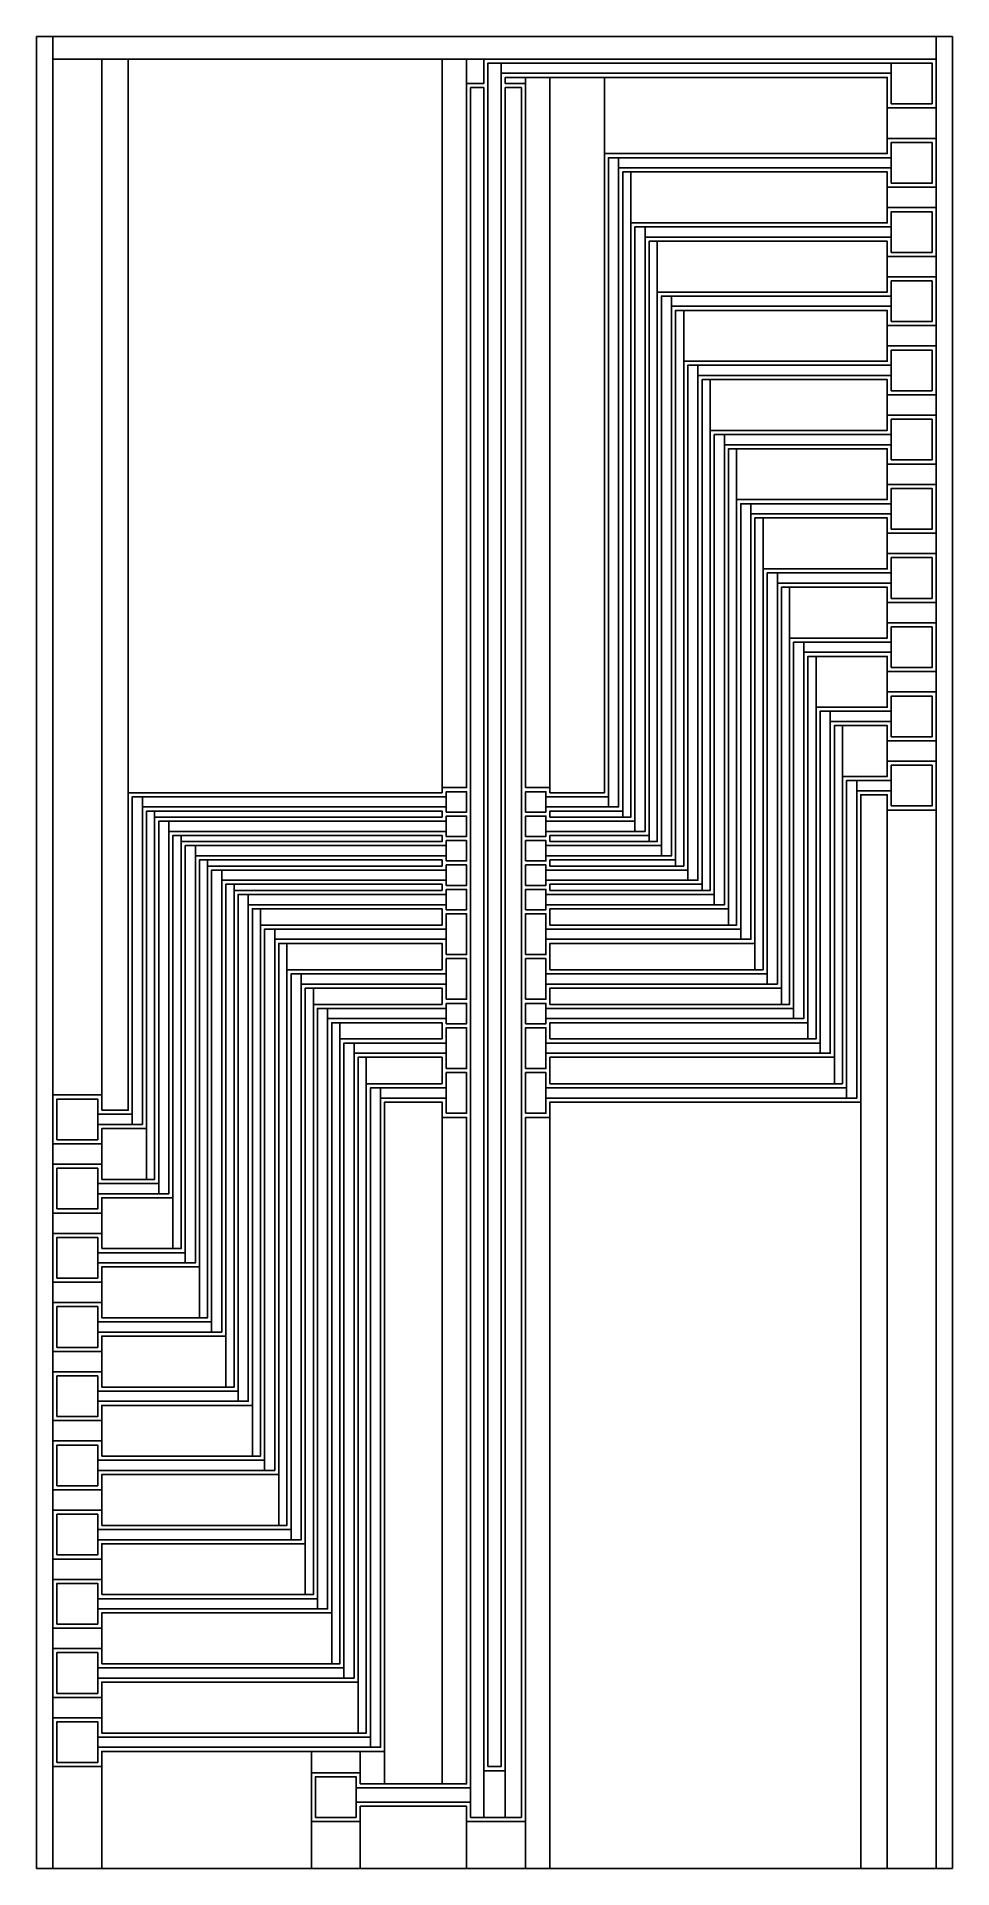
# Model space of a CAD drawing. Extents: x -2250 to 2250, y -4500 to 4500.
import ezdxf

# ---------------------------------------------------------------- set-up
doc = ezdxf.new("R2010")
doc.units = 0
doc.header["$MEASUREMENT"] = 0
doc.layers.get('0').update_dxf_attribs({"linetype": 'CONTINUOUS'})
for name, color, linetype in [('1', 7, 'CONTINUOUS'), ('10', 7, 'CONTINUOUS'), ('11', 7, 'CONTINUOUS'), ('12', 7, 'CONTINUOUS'), ('13', 7, 'CONTINUOUS'), ('14', 7, 'CONTINUOUS'), ('15', 7, 'CONTINUOUS'), ('16', 7, 'CONTINUOUS'), ('17', 7, 'CONTINUOUS'), ('18', 7, 'CONTINUOUS'), ('19', 7, 'CONTINUOUS'), ('2', 7, 'CONTINUOUS'), ('20', 7, 'CONTINUOUS'), ('21', 7, 'CONTINUOUS'), ('3', 7, 'CONTINUOUS'), ('4', 7, 'CONTINUOUS'), ('5', 7, 'CONTINUOUS'), ('6', 7, 'CONTINUOUS'), ('7', 7, 'CONTINUOUS'), ('8', 7, 'CONTINUOUS'), ('9', 7, 'CONTINUOUS'), ('GROUND', 7, 'CONTINUOUS')]:
    doc.layers.add(name, color=color, linetype=linetype)

msp = doc.modelspace()

# ---------------------------------------------------------------- linework, layer by layer
for points in [[(-117.5, -4250), (-117.5, 4250), (-52.5, 4250), (-52.5, -4250)], [(52.5, -4250), (52.5, 4250), (132.5, 4250), (132.5, -4250)], [(-880, -4250), (-880, -4050), (-680, -4050), (-680, -4250)], [(-52.5, -4250), (-52.5, -4020), (52.5, -4020), (52.5, -4250)], [(-680, -4175), (-680, -4105), (-117.5, -4105), (-117.5, -4175)]]:
    msp.add_3dface(points)
at = {"layer": '1'}
for points in [[(-237.5, -790), (-237.5, -590), (-137.5, -590), (-137.5, -790)], [(-610, -3905), (-610, -665), (-560, -665), (-560, -3905)], [(-560, -715), (-560, -665), (-237.5, -665), (-237.5, -715)], [(-2150, -3980), (-2150, -3780), (-1950, -3780), (-1950, -3980)], [(-1950, -3905), (-1950, -3855), (-610, -3855), (-610, -3905)]]:
    msp.add_3dface(points, dxfattribs=at)
at = {"layer": '10'}
for points in [[(-1780, -845), (-1780, 765), (-1730, 765), (-1730, -845)], [(-1730, 715), (-1730, 765), (-237.5, 765), (-237.5, 715)], [(-237.5, 690), (-237.5, 790), (-137.5, 790), (-137.5, 690)], [(-2150, -920), (-2150, -720), (-1950, -720), (-1950, -920)], [(-1950, -845), (-1950, -795), (-1780, -795), (-1780, -845)]]:
    msp.add_3dface(points, dxfattribs=at)
at = {"layer": '11'}
for points in [[(1950, 720), (1950, 920), (2150, 920), (2150, 720)], [(1730, -715), (1730, 845), (1780, 845), (1780, -715)], [(1780, 795), (1780, 845), (1950, 845), (1950, 795)], [(152.5, -790), (152.5, -590), (252.5, -590), (252.5, -790)], [(252.5, -715), (252.5, -665), (1730, -665), (1730, -715)]]:
    msp.add_3dface(points, dxfattribs=at)
at = {"layer": '12'}
for points in [[(1950, 1060), (1950, 1260), (2150, 1260), (2150, 1060)], [(1600, -495), (1600, 1185), (1650, 1185), (1650, -495)], [(1650, 1135), (1650, 1185), (1950, 1185), (1950, 1135)], [(152.5, -570), (152.5, -370), (252.5, -370), (252.5, -570)], [(252.5, -495), (252.5, -445), (1600, -445), (1600, -495)]]:
    msp.add_3dface(points, dxfattribs=at)
at = {"layer": '13'}
for points in [[(1950, 1400), (1950, 1600), (2150, 1600), (2150, 1400)], [(1470, -325), (1470, 1525), (1520, 1525), (1520, -325)], [(1520, 1475), (1520, 1525), (1950, 1525), (1950, 1475)], [(152.5, -350), (152.5, -250), (252.5, -250), (252.5, -350)], [(252.5, -325), (252.5, -275), (1470, -275), (1470, -325)]]:
    msp.add_3dface(points, dxfattribs=at)
at = {"layer": '14'}
for points in [[(1950, 1740), (1950, 1940), (2150, 1940), (2150, 1740)], [(1340, -155), (1340, 1865), (1390, 1865), (1390, -155)], [(1390, 1815), (1390, 1865), (1950, 1865), (1950, 1815)], [(152.5, -230), (152.5, -30), (252.5, -30), (252.5, -230)], [(252.5, -155), (252.5, -105), (1340, -105), (1340, -155)]]:
    msp.add_3dface(points, dxfattribs=at)
at = {"layer": '15'}
for points in [[(1950, 2080), (1950, 2280), (2150, 2280), (2150, 2080)], [(1210, 65), (1210, 2205), (1260, 2205), (1260, 65)], [(1260, 2155), (1260, 2205), (1950, 2205), (1950, 2155)], [(152.5, -10), (152.5, 190), (252.5, 190), (252.5, -10)], [(252.5, 65), (252.5, 115), (1210, 115), (1210, 65)]]:
    msp.add_3dface(points, dxfattribs=at)
at = {"layer": '16'}
for points in [[(1950, 2420), (1950, 2620), (2150, 2620), (2150, 2420)], [(1080, 235), (1080, 2545), (1130, 2545), (1130, 235)], [(1130, 2495), (1130, 2545), (1950, 2545), (1950, 2495)], [(152.5, 210), (152.5, 310), (252.5, 310), (252.5, 210)], [(252.5, 235), (252.5, 285), (1080, 285), (1080, 235)]]:
    msp.add_3dface(points, dxfattribs=at)
at = {"layer": '17'}
for points in [[(950, 355), (950, 2885), (1000, 2885), (1000, 355)], [(1000, 2835), (1000, 2885), (1950, 2885), (1950, 2835)], [(1950, 2760), (1950, 2960), (2150, 2960), (2150, 2760)], [(152.5, 330), (152.5, 430), (252.5, 430), (252.5, 330)], [(252.5, 355), (252.5, 405), (950, 405), (950, 355)]]:
    msp.add_3dface(points, dxfattribs=at)
at = {"layer": '18'}
for points in [[(1950, 3100), (1950, 3300), (2150, 3300), (2150, 3100)], [(820, 475), (820, 3225), (870, 3225), (870, 475)], [(870, 3175), (870, 3225), (1950, 3225), (1950, 3175)], [(152.5, 450), (152.5, 550), (252.5, 550), (252.5, 450)], [(252.5, 475), (252.5, 525), (820, 525), (820, 475)]]:
    msp.add_3dface(points, dxfattribs=at)
at = {"layer": '19'}
for points in [[(1950, 3440), (1950, 3640), (2150, 3640), (2150, 3440)], [(690, 595), (690, 3565), (740, 3565), (740, 595)], [(740, 3515), (740, 3565), (1950, 3565), (1950, 3515)], [(152.5, 570), (152.5, 670), (252.5, 670), (252.5, 570)], [(252.5, 595), (252.5, 645), (690, 645), (690, 595)]]:
    msp.add_3dface(points, dxfattribs=at)
at = {"layer": '2'}
for points in [[(-740, -3565), (-740, -445), (-690, -445), (-690, -3565)], [(-690, -495), (-690, -445), (-237.5, -445), (-237.5, -495)], [(-237.5, -570), (-237.5, -370), (-137.5, -370), (-137.5, -570)], [(-2150, -3640), (-2150, -3440), (-1950, -3440), (-1950, -3640)], [(-1950, -3565), (-1950, -3515), (-740, -3515), (-740, -3565)]]:
    msp.add_3dface(points, dxfattribs=at)
at = {"layer": '20'}
for points in [[(1950, 3780), (1950, 3980), (2150, 3980), (2150, 3780)], [(560, 715), (560, 3905), (610, 3905), (610, 715)], [(610, 3855), (610, 3905), (1950, 3905), (1950, 3855)], [(152.5, 690), (152.5, 790), (252.5, 790), (252.5, 690)], [(252.5, 715), (252.5, 765), (560, 765), (560, 715)]]:
    msp.add_3dface(points, dxfattribs=at)
at = {"layer": '21'}
for points in [[(-32.5, -4000), (-32.5, 4370), (32.5, 4370), (32.5, -4000)], [(32.5, 4320), (32.5, 4370), (1950, 4370), (1950, 4320)], [(1950, 4170), (1950, 4370), (2150, 4370), (2150, 4170)]]:
    msp.add_3dface(points, dxfattribs=at)
at = {"layer": '3'}
for points in [[(-237.5, -350), (-237.5, -250), (-137.5, -250), (-137.5, -350)], [(-870, -3225), (-870, -275), (-820, -275), (-820, -3225)], [(-820, -325), (-820, -275), (-237.5, -275), (-237.5, -325)], [(-2150, -3300), (-2150, -3100), (-1950, -3100), (-1950, -3300)], [(-1950, -3225), (-1950, -3175), (-870, -3175), (-870, -3225)]]:
    msp.add_3dface(points, dxfattribs=at)
at = {"layer": '4'}
for points in [[(-237.5, -230), (-237.5, -30), (-137.5, -30), (-137.5, -230)], [(-1000, -2885), (-1000, -105), (-950, -105), (-950, -2885)], [(-950, -155), (-950, -105), (-237.5, -105), (-237.5, -155)], [(-2150, -2960), (-2150, -2760), (-1950, -2760), (-1950, -2960)], [(-1950, -2885), (-1950, -2835), (-1000, -2835), (-1000, -2885)]]:
    msp.add_3dface(points, dxfattribs=at)
at = {"layer": '5'}
for points in [[(-237.5, -10), (-237.5, 190), (-137.5, 190), (-137.5, -10)], [(-1130, -2545), (-1130, 115), (-1080, 115), (-1080, -2545)], [(-1080, 65), (-1080, 115), (-237.5, 115), (-237.5, 65)], [(-2150, -2620), (-2150, -2420), (-1950, -2420), (-1950, -2620)], [(-1950, -2545), (-1950, -2495), (-1130, -2495), (-1130, -2545)]]:
    msp.add_3dface(points, dxfattribs=at)
at = {"layer": '6'}
for points in [[(-1260, -2205), (-1260, 285), (-1210, 285), (-1210, -2205)], [(-1210, 235), (-1210, 285), (-237.5, 285), (-237.5, 235)], [(-237.5, 210), (-237.5, 310), (-137.5, 310), (-137.5, 210)], [(-2150, -2280), (-2150, -2080), (-1950, -2080), (-1950, -2280)], [(-1950, -2205), (-1950, -2155), (-1260, -2155), (-1260, -2205)]]:
    msp.add_3dface(points, dxfattribs=at)
at = {"layer": '7'}
for points in [[(-1390, -1865), (-1390, 405), (-1340, 405), (-1340, -1865)], [(-1340, 355), (-1340, 405), (-237.5, 405), (-237.5, 355)], [(-237.5, 330), (-237.5, 430), (-137.5, 430), (-137.5, 330)], [(-2150, -1940), (-2150, -1740), (-1950, -1740), (-1950, -1940)], [(-1950, -1865), (-1950, -1815), (-1390, -1815), (-1390, -1865)]]:
    msp.add_3dface(points, dxfattribs=at)
at = {"layer": '8'}
for points in [[(-237.5, 450), (-237.5, 550), (-137.5, 550), (-137.5, 450)], [(-1520, -1525), (-1520, 525), (-1470, 525), (-1470, -1525)], [(-1470, 475), (-1470, 525), (-237.5, 525), (-237.5, 475)], [(-2150, -1600), (-2150, -1400), (-1950, -1400), (-1950, -1600)], [(-1950, -1525), (-1950, -1475), (-1520, -1475), (-1520, -1525)]]:
    msp.add_3dface(points, dxfattribs=at)
at = {"layer": '9'}
for points in [[(-1650, -1185), (-1650, 645), (-1600, 645), (-1600, -1185)], [(-1600, 595), (-1600, 645), (-237.5, 645), (-237.5, 595)], [(-237.5, 570), (-237.5, 670), (-137.5, 670), (-137.5, 570)], [(-2150, -1260), (-2150, -1060), (-1950, -1060), (-1950, -1260)], [(-1950, -1185), (-1950, -1135), (-1650, -1135), (-1650, -1185)]]:
    msp.add_3dface(points, dxfattribs=at)
at = {"layer": 'GROUND'}
for points in [[(-2250, -4500), (-2250, 4500), (-2170, 4500), (-2170, -4500)], [(-2170, 4390), (-2170, 4500), (2170, 4500), (2170, 4390)], [(2170, -4500), (2170, 4500), (2250, 4500), (2250, -4500)], [(-2170, -700), (-2170, 4390), (-1930, 4390), (-1930, -700)], [(-1930, -775), (-1930, 4390), (-1800, 4390), (-1800, -775)], [(-1800, 785), (-1800, 4390), (-257.5, 4390), (-257.5, 785)], [(-257.5, 810), (-257.5, 4390), (-137.5, 4390), (-137.5, 810)], [(-137.5, 4270), (-137.5, 4390), (-52.5, 4390), (-52.5, 4270)], [(52.5, 4270), (52.5, 4300), (152.5, 4300), (152.5, 4270)], [(152.5, 810), (152.5, 4300), (272.5, 4300), (272.5, 810)], [(272.5, 785), (272.5, 4300), (540, 4300), (540, 785)], [(540, 3925), (540, 4300), (1930, 4300), (1930, 3925)], [(1930, 4000), (1930, 4150), (2170, 4150), (2170, 4000)], [(630, 665), (630, 3835), (670, 3835), (670, 665)], [(670, 3585), (670, 3835), (1930, 3835), (1930, 3585)], [(1930, 3660), (1930, 3760), (2170, 3760), (2170, 3660)], [(760, 545), (760, 3495), (800, 3495), (800, 545)], [(800, 3245), (800, 3495), (1930, 3495), (1930, 3245)], [(1930, 3320), (1930, 3420), (2170, 3420), (2170, 3320)], [(890, 425), (890, 3155), (930, 3155), (930, 425)], [(930, 2905), (930, 3155), (1930, 3155), (1930, 2905)], [(1930, 2980), (1930, 3080), (2170, 3080), (2170, 2980)], [(1020, 305), (1020, 2815), (1060, 2815), (1060, 305)], [(1060, 2565), (1060, 2815), (1930, 2815), (1930, 2565)], [(1930, 2640), (1930, 2740), (2170, 2740), (2170, 2640)], [(1150, 135), (1150, 2475), (1190, 2475), (1190, 135)], [(1190, 2225), (1190, 2475), (1930, 2475), (1930, 2225)], [(1930, 2300), (1930, 2400), (2170, 2400), (2170, 2300)], [(1280, -85), (1280, 2135), (1320, 2135), (1320, -85)], [(1320, 1885), (1320, 2135), (1930, 2135), (1930, 1885)], [(1930, 1960), (1930, 2060), (2170, 2060), (2170, 1960)], [(1410, -255), (1410, 1795), (1450, 1795), (1450, -255)], [(1450, 1545), (1450, 1795), (1930, 1795), (1930, 1545)], [(1930, 1620), (1930, 1720), (2170, 1720), (2170, 1620)], [(1540, -425), (1540, 1455), (1580, 1455), (1580, -425)], [(1580, 1205), (1580, 1455), (1930, 1455), (1930, 1205)], [(1930, 1280), (1930, 1380), (2170, 1380), (2170, 1280)], [(1670, -645), (1670, 1115), (1710, 1115), (1710, -645)], [(1710, 865), (1710, 1115), (1930, 1115), (1930, 865)], [(1930, 940), (1930, 1040), (2170, 1040), (2170, 940)], [(1800, -4500), (1800, 775), (1930, 775), (1930, -4500)], [(-1710, -1115), (-1710, 695), (-1670, 695), (-1670, -1115)], [(-1670, 665), (-1670, 695), (-257.5, 695), (-257.5, 665)], [(272.5, 665), (272.5, 695), (630, 695), (630, 665)], [(1930, -4500), (1930, 700), (2170, 700), (2170, -4500)], [(-1580, -1455), (-1580, 575), (-1540, 575), (-1540, -1455)], [(-1540, 545), (-1540, 575), (-257.5, 575), (-257.5, 545)], [(272.5, 545), (272.5, 575), (760, 575), (760, 545)], [(-1450, -1795), (-1450, 455), (-1410, 455), (-1410, -1795)], [(-1410, 425), (-1410, 455), (-257.5, 455), (-257.5, 425)], [(272.5, 425), (272.5, 455), (890, 455), (890, 425)], [(-1320, -2135), (-1320, 335), (-1280, 335), (-1280, -2135)], [(-1280, 305), (-1280, 335), (-257.5, 335), (-257.5, 305)], [(272.5, 305), (272.5, 335), (1020, 335), (1020, 305)], [(-1190, -2475), (-1190, 215), (-1150, 215), (-1150, -2475)], [(-1150, 135), (-1150, 215), (-257.5, 215), (-257.5, 135)], [(272.5, 135), (272.5, 215), (1150, 215), (1150, 135)], [(-1060, -2815), (-1060, 45), (-1020, 45), (-1020, -2815)], [(-1020, -85), (-1020, 45), (-257.5, 45), (-257.5, -85)], [(272.5, -85), (272.5, 45), (1280, 45), (1280, -85)], [(-930, -3155), (-930, -175), (-890, -175), (-890, -3155)], [(-890, -255), (-890, -175), (-257.5, -175), (-257.5, -255)], [(272.5, -255), (272.5, -175), (1410, -175), (1410, -255)], [(-800, -3495), (-800, -345), (-760, -345), (-760, -3495)], [(-760, -425), (-760, -345), (-257.5, -345), (-257.5, -425)], [(272.5, -425), (272.5, -345), (1540, -345), (1540, -425)], [(-670, -3835), (-670, -515), (-630, -515), (-630, -3835)], [(-630, -645), (-630, -515), (-257.5, -515), (-257.5, -645)], [(272.5, -645), (272.5, -515), (1670, -515), (1670, -645)], [(-540, -4085), (-540, -735), (-257.5, -735), (-257.5, -4085)], [(-257.5, -4085), (-257.5, -810), (-137.5, -810), (-137.5, -4085)], [(152.5, -4500), (152.5, -810), (272.5, -810), (272.5, -4500)], [(272.5, -4500), (272.5, -735), (1800, -735), (1800, -4500)], [(-1930, -1115), (-1930, -865), (-1710, -865), (-1710, -1115)], [(-2170, -1040), (-2170, -940), (-1930, -940), (-1930, -1040)], [(-1930, -1455), (-1930, -1205), (-1580, -1205), (-1580, -1455)], [(-2170, -1380), (-2170, -1280), (-1930, -1280), (-1930, -1380)], [(-2170, -1720), (-2170, -1620), (-1930, -1620), (-1930, -1720)], [(-1930, -1795), (-1930, -1545), (-1450, -1545), (-1450, -1795)], [(-1930, -2135), (-1930, -1885), (-1320, -1885), (-1320, -2135)], [(-2170, -2060), (-2170, -1960), (-1930, -1960), (-1930, -2060)], [(-1930, -2475), (-1930, -2225), (-1190, -2225), (-1190, -2475)], [(-2170, -2400), (-2170, -2300), (-1930, -2300), (-1930, -2400)], [(-1930, -2815), (-1930, -2565), (-1060, -2565), (-1060, -2815)], [(-2170, -2740), (-2170, -2640), (-1930, -2640), (-1930, -2740)], [(-1930, -3155), (-1930, -2905), (-930, -2905), (-930, -3155)], [(-2170, -3080), (-2170, -2980), (-1930, -2980), (-1930, -3080)], [(-2170, -3420), (-2170, -3320), (-1930, -3320), (-1930, -3420)], [(-1930, -3495), (-1930, -3245), (-800, -3245), (-800, -3495)], [(-1930, -3835), (-1930, -3585), (-670, -3585), (-670, -3835)], [(-2170, -3760), (-2170, -3660), (-1930, -3660), (-1930, -3760)], [(-1930, -4500), (-1930, -3925), (-900, -3925), (-900, -4500)], [(-900, -4030), (-900, -3925), (-660, -3925), (-660, -4030)], [(-660, -4085), (-660, -3925), (-540, -3925), (-540, -4085)], [(-2170, -4500), (-2170, -4000), (-1930, -4000), (-1930, -4500)], [(-660, -4500), (-660, -4195), (-137.5, -4195), (-137.5, -4500)], [(-900, -4500), (-900, -4270), (-660, -4270), (-660, -4500)], [(-137.5, -4500), (-137.5, -4270), (152.5, -4270), (152.5, -4500)]]:
    msp.add_3dface(points, dxfattribs=at)

doc.saveas('drawing.dxf')
